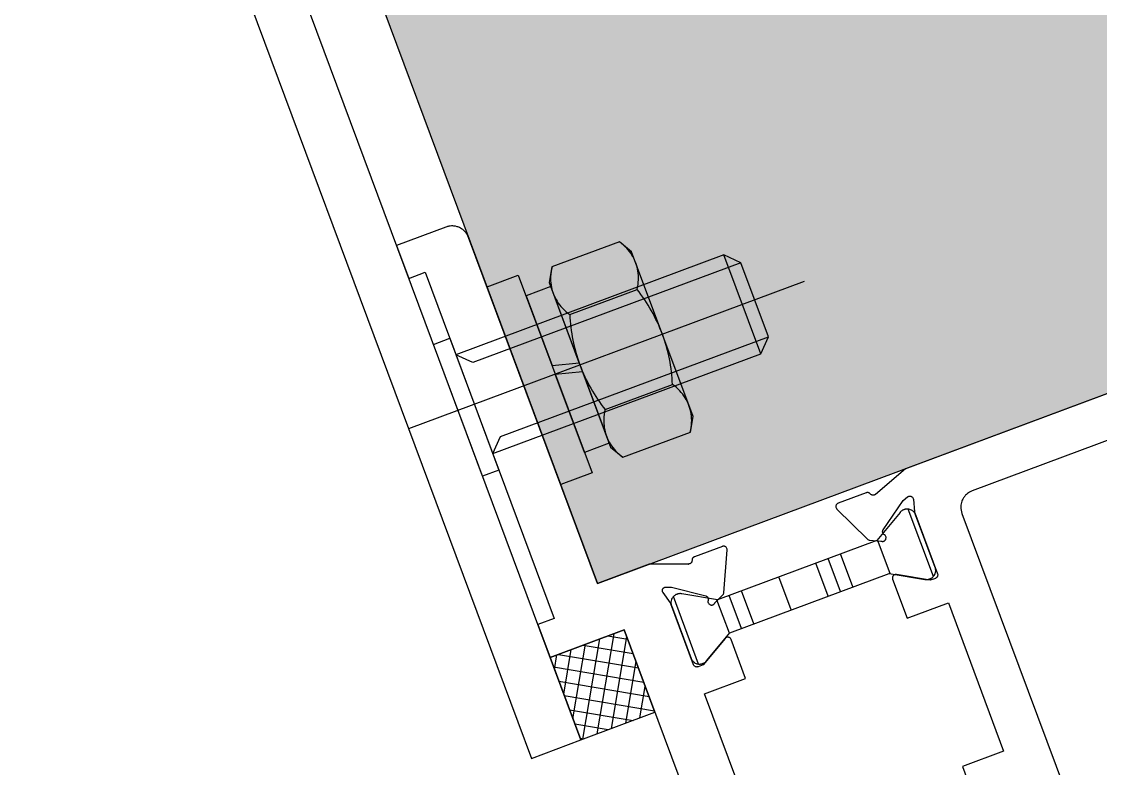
# Model space of a CAD drawing. Extents: x 12199666 to 24617114, y 1197707 to 2548648.
# Drawn here: x 12318252.6 to 12318313.9, y 1246140 to 1246182.5 of the extents above; entities that cross this region are included whole.
import ezdxf

# ---------------------------------------------------------------- set-up
doc = ezdxf.new("R2010")
doc.units = 0
doc.header["$LTSCALE"] = 10
doc.header["$MEASUREMENT"] = 0
doc.linetypes.add('TX-PLAN-T1-F11$0$CENTER-PISA', pattern=[11, 6, -2, 1, -2])
doc.linetypes.add('TX-PLAN-T1-F11$0$HIDDEN-PISA', pattern=[4.5, 2.5, -2])
doc.layers.add('TX-PLAN-T1-F11$0$_EDO-ALUMINIUM-SECTION', color=90, linetype='Continuous', lineweight=30)
for name, color, linetype in [('TX-PLAN-T1-F11$0$AXIS', 3, 'Continuous'), ('TX-PLAN-T1-F11$0$F-Alum', 4, 'Continuous'), ('TX-PLAN-T1-F11$0$F-seslants', 8, 'Continuous'), ('TX-PLAN-T1-F11$0$F-seslants @ 1', 8, 'Continuous'), ('TX-PLAN-T1-F11$0$F_MISC', 8, 'Continuous'), ('TX-PLAN-T1-F11$0$Hatch @ 1', 8, 'Continuous'), ('TX-PLAN-T1-F11$0$INSUL', 173, 'Continuous')]:
    doc.layers.add(name, color=color, linetype=linetype)

# ---------------------------------------------------------------- blocks, each defined once
blk = doc.blocks.new('TX-PLAN-T1-F11$0$A$C455C3A01-flat-1')
at = {"layer": 'TX-PLAN-T1-F11$0$Hatch @ 1'}
h = blk.add_hatch(dxfattribs=at)
h.set_pattern_fill('ACET-2D-M_SYNTHETIC-PISA', color=256, pattern_type=2)
h.set_pattern_definition([(90, (-9.900000006500932, 423.8302261678061), (-6, 3.673940397442059e-16), []), (90, (-9.150000006500932, 423.8302261678061), (-6, 3.673940397442059e-16), []), (90, (-8.400000006500932, 423.8302261678061), (-6, 3.673940397442059e-16), []), (90, (-6.150000006500932, 423.8302261678061), (-6, 3.673940397442059e-16), [])])
edge = h.paths.add_edge_path()
edge.add_arc((6.873205075544267, -1.600000007111325), 0.4999999867733237, 239.9999999959824, 243.410936126322)
edge.add_arc((6.873205081363951, -1.59999999665558), 0.4999999987280878, 243.4109360662391, 251.7887249678073)
edge.add_arc((6.873205081500097, -1.599999996789389), 0.49999999864353, 251.7887249481955, 259.749973532947)
edge.add_arc((6.873205081535966, -1.599999997829961), 0.4999999976259475, 259.7499735076841, 264.7501762100637)
edge.add_arc((6.873205081668896, -1.599999997720486), 0.4999999977471269, 264.7501761960427, 269.9755513111627)
edge.add_arc((6.873205133319711, -1.599815997228414), 0.5001839982444877, 269.9755543884247, 269.9999941401004)
edge.add_line((6.873205082163622, -2.099999995472899), (6.900000001412991, -2.099999995458347))
edge.add_arc((6.900000000833436, -1.599999991987731), 0.5000000034706158, 270.0000000664122, 275.2014993333181)
edge.add_arc((6.900000001172295, -1.599999995924729), 0.4999999995191099, 275.201499335548, 280.2011290600714)
edge.add_arc((6.900000001107445, -1.599999995459657), 0.4999999999883153, 280.2011290579466, 288.1629505789912)
edge.add_arc((6.900000000433002, -1.599999993968422), 0.500000001615486, 288.1629505991581, 296.5407394524858)
edge.add_arc((6.900000001840775, -1.599999996761504), 0.499999998487707, 296.5407394511826, 306.6156293510928)
edge.add_arc((6.900000001304661, -1.59999999569431), 0.4999999996640573, 306.6156293274633, 318.564664152975)
edge.add_arc((6.900000001315278, -1.599999995617769), 0.4999999997067505, 318.5646641455942, 337.4287266026569)
edge.add_arc((6.900000001096261, -1.599999995464692), 0.4999999999677471, 337.4287265960924, 359.9757617513841)
edge.add_arc((6.900076700785645, -1.600000012310284), 0.4999233002781003, 359.9757599633402, 360.0000019705789)
edge.add_line((7.400000001063745, -1.599999995116377), (7.399999998910062, 1.600000004880712))
edge.add_arc((6.899999998888235, 1.600000004537929), 0.500000000021827, 3.928005386985931e-08, 22.52279690611954)
edge.add_arc((6.899999998842492, 1.600000004497126), 0.5000000000797106, 22.52279690843072, 41.38685935165733)
edge.add_arc((6.899999999513354, 1.600000005194283), 0.4999999991154693, 41.38685934254535, 53.33589418143937)
edge.add_arc((6.899999999697048, 1.600000005818422), 0.4999999985051288, 53.33589415561763, 63.41078405563908)
edge.add_arc((6.899999998067525, 1.600000002638993), 0.5000000020776564, 63.4107840517316, 71.78857289620757)
edge.add_arc((6.899999999229847, 1.600000005632655), 0.4999999988706935, 71.7885729155172, 79.74982149711533)
edge.add_arc((6.899999998415759, 1.60000000139676), 0.5000000031838483, 79.74982149169153, 84.75002413794726)
edge.add_arc((6.89999999869691, 1.599999998812733), 0.5000000057313092, 84.75002419712385, 89.97597218673376)
edge.add_arc((6.899999981230624, 1.59993917171555), 0.5000608328304684, 89.97597310821703, 89.9999980126806)
edge.add_line((6.899999998575367, 2.100000004546018), (6.873205079333275, 2.10000000452419))
edge.add_arc((6.873205079525455, 1.600000008031224), 0.499999996492966, 90.00000002202226, 95.2014451362199)
edge.add_arc((6.873205079941578, 1.600000002389469), 0.5000000021492141, 95.20144512509776, 100.2013383849557)
edge.add_arc((6.873205079758607, 1.6000000042384), 0.5000000002971063, 100.2013384018444, 108.1627588488173)
edge.add_arc((6.873205078760688, 1.600000006820069), 0.4999999975330008, 108.1627588323796, 116.5407769360275)
edge.add_arc((6.873205077223667, 1.600000008813606), 0.4999999950627552, 116.540776880535, 120.000000041728)
edge.add_line((6.62320507937693, 2.033012706247973), (4.833974595538166, 1.000000003165042))
edge.add_line((4.833974595538166, 1.000000003165042), (-4.833974596891494, 0.9999999966312316))
edge.add_line((-4.833974596891494, 0.9999999966312316), (-6.623205082134518, 2.033012697298545))
edge.add_arc((-6.873205075411507, 1.600000007188286), 0.499999986435018, 59.99999999212974, 63.4107840857838)
edge.add_arc((-6.873205082506888, 1.599999993709136), 0.50000000166442, 63.41078405005189, 71.78857290223714)
edge.add_arc((-6.873205081340492, 1.59999999704908), 0.4999999981272469, 71.78857290958895, 79.7498215030437)
edge.add_arc((-6.873205082353944, 1.59999999197206), 0.5000000033035795, 79.74982149229062, 84.75002413734822)
edge.add_arc((-6.873205082065337, 1.599999989317769), 0.500000005920327, 84.75002419811229, 89.97597218574522)
edge.add_arc((-6.873205099541845, 1.599939072138737), 0.5000609231013323, 89.97597311038565, 89.9999980113459)
edge.add_line((-6.87320508218545, 2.099999995240069), (-6.900000001427543, 2.099999995225517))
edge.add_arc((-6.900000001250557, 1.59999999922726), 0.4999999959982566, 90.00000002028106, 95.20144513879485)
edge.add_arc((-6.900000000806304, 1.599999993048948), 0.5000000021914021, 95.2014451253089, 100.2013383847447)
edge.add_arc((-6.900000001013154, 1.599999995011827), 0.5000000002229187, 100.2013384012528, 108.1627588494089)
edge.add_arc((-6.900000002003138, 1.599999997546407), 0.4999999975060295, 108.1627588321532, 116.5407769362539)
edge.add_arc((-6.900000002130388, 1.599999996844686), 0.4999999980769409, 116.5407768872783, 126.6154949089045)
edge.add_arc((-6.900000000639162, 1.599999994757458), 0.5000000006416971, 126.6154949034077, 138.5647015928206)
edge.add_arc((-6.900000001031628, 1.59999999519208), 0.5000000000598428, 138.5647016003968, 157.4288786362676)
edge.add_arc((-6.90000000120746, 1.599999995258957), 0.4999999998718088, 157.4288786356104, 179.9759137954093)
edge.add_arc((-6.900151880774541, 1.600000012191863), 0.4998481203110326, 179.9759084177394, 180.0000019839897)
edge.add_line((-7.400000001085573, 1.599999994883547), (-7.399999998924613, -1.600000005113543))
edge.add_arc((-6.899999999150167, -1.600000004810896), 0.4999999997744462, 180.0000000346808, 202.5223759941465)
edge.add_arc((-6.899999998820445, -1.600000004748023), 0.5000000001031034, 202.522375986329, 221.3864384293)
edge.add_arc((-6.899999998412077, -1.600000004149492), 0.500000000805199, 221.3864384498202, 233.336046205853)
edge.add_arc((-6.900000000143774, -1.600000006753021), 0.4999999976827416, 233.3360461868838, 243.4109361029266)
edge.add_arc((-6.899999999380888, -1.600000005940416), 0.4999999987508645, 243.4109360664303, 251.7887249676161)
edge.add_arc((-6.899999999247188, -1.60000000607067), 0.4999999986689183, 251.788724948398, 259.7499735327445)
edge.add_arc((-6.899999999199653, -1.600000007004217), 0.4999999977587296, 259.7499735083484, 264.7501762093993)
edge.add_arc((-6.899999999082643, -1.600000006982959), 0.4999999977906042, 264.75017619627, 269.9755513109353)
edge.add_arc((-6.899999947416123, -1.599815923549117), 0.5001840812297345, 269.975554390452, 269.999994138073)
edge.add_line((-6.899999998589919, -2.100000004778849), (-6.873205079340551, -2.100000004757021))
edge.add_arc((-6.873205079929355, -1.600000000922584), 0.5000000038344374, 270.0000000674721, 275.2014993314243)
edge.add_arc((-6.873205079590847, -1.6000000050986), 0.4999999996449295, 275.2014993361773, 280.2011290594418)
edge.add_arc((-6.87320507965975, -1.600000004675509), 0.500000000073535, 280.2011290586263, 288.1629505783117)
edge.add_arc((-6.873205080370529, -1.600000003127825), 0.5000000017656683, 288.1629506004185, 296.5407394512254)
edge.add_arc((-6.8732050865799, -1.599999991969344), 0.500000014522792, 296.5407395164302, 299.9999999903436)
edge.add_line((-6.623205079391482, -2.033012706480804), (-4.833974595538166, -1.000000003368768))
edge.add_line((-4.833974595538166, -1.000000003368768), (4.833974596891494, -0.9999999968349584))
edge.add_line((4.833974596891494, -0.9999999968349584), (6.623205082127242, -2.033012697531376))
at = {"color": 8, "flags": 128}
blk.add_lwpolyline([(6.623205082127242, -2.033012697531376, 0.01488411549324549), (6.649410875863396, -2.047119837763603, 0.03657129122614296), (6.716944154723024, -2.074955280375434, 0.03475147935089449), (6.78423308172205, -2.092020303178288, 0.02182096249925127), (6.827455803693738, -2.097902599954978, 0.02280395170839165), (6.872991726617329, -2.099999949947232, 0.0001066385341821639), (6.873205082163622, -2.099999995472899), (6.900000001412991, -2.099999995458347, 0.02269971974018845), (6.945329321533791, -2.097941008731141, 0.02181846122142713), (6.988552068418358, -2.092096054540889, 0.03475398227634181), (7.055860285436211, -2.075086905148055, 0.03657129101537293), (7.123417017268366, -2.047308431407146, 0.0439883393358373), (7.19822192506399, -2.001327398014837, 0.05218479357681893), (7.274851540154486, -1.930887172064104, 0.08249638682788352), (7.361701389381778, -1.791916195987142, 0.09869862797093701), (7.399999956323882, -1.600211514080002, 0.0001057757112965101), (7.400000001063745, -1.599999995116377), (7.399999998910062, 1.600000004880712, 0.09859183935312717), (7.361863597354386, 1.791525502667355, 0.08249638676710125), (7.27513135899062, 1.930569910437043, 0.0521847936353694), (7.198561368997616, 2.001074945532309, 0.04398833933632362), (7.123795391344174, 2.047119252980337, 0.03657129097669794), (7.056262186357344, 2.074954874799005, 0.03475147933711896), (6.988973304636602, 2.092020076153858, 0.02182096225424825), (6.945750598279119, 2.097902487628744, 0.02280645264490835), (6.900209680919943, 2.099999960577406, 0.0001048284217255529), (6.899999998575367, 2.100000004546018), (6.873205079333275, 2.10000000452419, 0.02269948333267218), (6.827876230468974, 2.097941060703306, 0.02181961165867643), (6.784651214402402, 2.092095740074001, 0.03475223014693695), (6.717346385128621, 2.075087435776368, 0.03657229264648571), (6.649787771115371, 2.04730829444452, 0.01509485475186817), (6.62320507937693, 2.033012706247973), (4.833974595538166, 1.000000003165042), (-4.833974596891494, 0.9999999966312316), (-6.623205082134518, 2.033012697298545, 0.01488345196110107), (-6.649409689402091, 2.047119243674388, 0.03657129101038104), (-6.716942894396198, 2.074954865493055, 0.03475147938891563), (-6.78423177611694, 2.092020066847908, 0.02182096224901797), (-6.827454482474423, 2.097902478322794, 0.02280645263627773), (-6.872995399833599, 2.099999951271457, 0.0001048284064394895), (-6.87320508218545, 2.099999995240069), (-6.900000001427543, 2.099999995225517, 0.02269948335151478), (-6.945328850284568, 2.097941051404632, 0.02181961165683363), (-6.98855386635114, 2.092095730775327, 0.03475223015210579), (-7.05585869562492, 2.075087426477694, 0.03657229264846381), (-7.123417309638171, 2.047308285145846, 0.04398758792421623), (-7.198220983409556, 2.001328097532678, 0.05218554551674474), (-7.274851756439602, 1.930886926827952, 0.08249689017471641), (-7.361701898669708, 1.791914970577636, 0.0986986279907952), (-7.399999956898682, 1.60021018703992, 0.0001051280152910587), (-7.400000001085573, 1.599999994883547), (-7.399999998924613, -1.600000005113543, 0.09858998494662607), (-7.361865004379069, -1.79152210985194, 0.08249638676597817), (-7.275133787501545, -1.930567154799064, 0.05218730026594825), (-7.198560304721468, -2.001075738022337, 0.0439883394063652), (-7.123794204890146, -2.047119847069553, 0.03657129122447258), (-7.056260926030518, -2.074955289681384, 0.03475147934912566), (-6.988971999031492, -2.092020312484237, 0.02182096249345088), (-6.945749277059804, -2.097902609260927, 0.02280395170640668), (-6.900213354136213, -2.099999959253182, 0.000106638516489827), (-6.899999998589919, -2.100000004778849), (-6.873205079340551, -2.100000004757021, 0.02269971972729398), (-6.827875759212475, -2.097941018029815, 0.02181846121593153), (-6.784653012327908, -2.092096063839563, 0.03475398227040402), (-6.717344795310055, -2.075086914446729, 0.03657129100435878), (-6.649788063477899, -2.04730844070582, 0.01509501759642156), (-6.623205079391482, -2.033012706480804), (-4.833974595538166, -1.000000003368768), (4.833974596891494, -0.9999999968349584)], format="xyb", close=True, dxfattribs=at)
blk = doc.blocks.new('TX-PLAN-T1-F11$0$M6_Nut-3-flat-2')
at = {"color": 32}
for p, q in [((0.4587585457338719, 2.886751346217352), (4.541241450373491, 2.886751348967664)), ((0.4587585496265092, -2.886751345678931), (4.541241454266128, -2.886751342928619))]:
    blk.add_line(p, q, dxfattribs=at)
blk.add_lwpolyline([(3.368768375366926e-09, -5.000000000101863), (0.4465819912802544, -5.773502691699832), (4.55341801650502, -5.773502688927692), (5.000000003368768, -4.999999996733095), (4.999999996631232, 5.000000003266905), (4.553418008719746, 5.773502694864874), (0.4465819834949798, 5.773502692092734), (-3.368768375366926e-09, 4.999999999898137)], close=True, dxfattribs=at)
at = {"color": 32, "flags": 128}
for points in [[(0.4587585437839152, 5.77350269210001, 0.05544153127983753), (0.1914905091252876, 5.289701897236228, 0.09869862796531137), (2.179731382057071e-07, 4.331177979540371, 0.09869610361224045), (0.1906749697882333, 3.372516495095624, 0.0556548797355143), (0.4587585457338719, 2.886751346137316, 0.07885810885708416), (8.228016667999327e-07, 0.003914560504199471, 0.07906961162569194), (0.4587585496119573, -2.886751345737139, 0.05544153127358843), (0.1914905149606057, -3.370552140593645, 0.09869862796797009), (2.238084562122822e-07, -4.329076058289502, 0.09869610361472997), (0.1906749756235513, -5.287737542734249, 0.05565487971234068), (0.4587585515691899, -5.773502691699832)], [(4.541241456201533, -5.773502688956796, 0.05544086582962267), (4.808506944529654, -5.289708019925456, 0.09869862796320988), (4.999999779211066, -4.331184610375203, 0.09869862796168795), (4.809317995139281, -3.372499526725733, 0.05565303741726813), (4.541241454251576, -2.886751343001379, 0.07885744133804315), (4.99999916676461, -0.003939267226087395, 0.0790702791706459), (4.541241450373491, 2.886751348880352, 0.05544086581344029), (4.808506938694336, 3.370546017904417, 0.09869862796136168), (4.999999773375748, 4.329069427454669, 0.09869862796212955), (4.809317989303963, 5.287754511111416, 0.05565303742162497), (4.541241448416258, 5.773502694843046)]]:
    blk.add_lwpolyline(points, format="xyb", dxfattribs=at)
blk = doc.blocks.new('TX-PLAN-T1-F11$0$M6_Spring_Washer-flat-2')
at = {"color": 32}
for points in [[(-3.492459654808044e-10, 0.5176380901029916), (1.499999999919964, 0.1157143024684046), (1.499999996798579, 4.750000000909495), (-3.201421350240707e-09, 4.749999999898137)], [(1.50000000026921, -0.4019237877364503), (1.500000003201421, -4.749999999090505), (3.201421350240707e-09, -4.750000000101863), (0, -1.01863406598568e-10)]]:
    blk.add_lwpolyline(points, close=True, dxfattribs=at)
blk = doc.blocks.new('TX-PLAN-T1-F11$0$M6_Flat_Washer-flat-2')
at = {"color": 32}
blk.add_lwpolyline([(-4.045432433485985e-09, 5.999999999898137), (1.899999995956023, 6.000000001178705), (1.900000004046888, -5.999999998821295), (4.045432433485985e-09, -6.000000000101863)], close=True, dxfattribs=at)
blk = doc.blocks.new('TX-PLAN-T1-F11$0$M6x18_Stud_Bolt-flat-2')
at = {"color": 8, "linetype": 'TX-PLAN-T1-F11$0$HIDDEN-PISA'}
for p, q in [((1.749999998486601, 2.250000001135049), (0.9999999979772838, 3.000000000633008)), ((17.25000000202272, -2.999999988416675), (17.24999999797728, 3.000000011583325)), ((17.99999999847932, 2.250000012092642), (1.749999998486601, 2.250000001135049)), ((1.000000002022716, -2.999999999366992), (1.750000001513399, -2.249999998864951)), ((1.750000001513399, -2.249999998864951), (18.0000000015134, -2.249999987907358))]:
    blk.add_line(p, q, dxfattribs=at)
at = {"color": 54}
blk.add_line((18.0000000015134, -2.249999987907358), (17.99999999847932, 2.250000012092642), dxfattribs=at)
blk.add_lwpolyline([(-2.699380274862051e-09, 3.999999999898137), (0.9999999973006197, 4.000000000574801), (1.00000000269938, -3.999999999425199), (2.699380274862051e-09, -4.000000000101863)], close=True, dxfattribs=at)
blk.add_lwpolyline([(1.000000002022716, -2.999999999425199), (17.25000000202272, -2.999999988474883), (18.0000000015134, -2.249999987965566), (17.99999999847932, 2.250000012034434), (17.24999999797728, 3.000000011525117), (0.9999999979772838, 3.000000000574801)], dxfattribs=at)
at = {"layer": 'TX-PLAN-T1-F11$0$AXIS', "color": 8, "linetype": 'TX-PLAN-T1-F11$0$CENTER-PISA'}
blk.add_line((21, 1.411535777151585e-08), (-3, -2.066371962428093e-09), dxfattribs=at)
blk = doc.blocks.new('*U195')
at = {"layer": 'TX-PLAN-T1-F11$0$INSUL', "lineweight": 0}
h = blk.add_hatch(dxfattribs=at)
h.set_pattern_fill('岩棉', color=256, scale=60.00000000000002, style=0, pattern_type=2)
h.set_pattern_definition([(171.78891, (31.98000479999999, 119.4285713999999), (-403.9210344936758, 60.00000149168051), [2.0005134, -418.1072400000002]), (146.908661, (33.73372379999999, 118.2857141999999), (-95.04024262992478, 60.00000083033304), [2.093239800000001, -437.4870720000002]), (132.32733, (35.03487, 116.8571429999999), (-106.9202743718115, 119.9999994801657), [1.932303599999998, -403.8514799999996]), (114.796992, (35.8268718, 115.1428571999999), (-23.76006081965321, 59.99999964663972), [1.8883968, -196.393272]), (91.6202240999998, (35.8834434, 113.1428574), (-11.88003000216715, 359.9999998263044), [2.000800199999999, -418.1671799999997]), (82.82482490000001, (30.05657160000001, 66.85714259999999), (83.16020966511272, 659.9999982204777), [46.65104279999994, -9750.067799999993]), (97.17517500000001, (41.823459, 66.85714259999999), (-83.16021148970225, 659.9999979909094), [46.65104280000004, -9750.06780000001]), (88.37977579999999, (35.9965866, 113.1428574), (11.88002583240484, 359.9999999412873), [2.0008002, -418.16718]), (65.203007, (36.05315819999999, 115.1428571999999), (23.76006077749137, 59.99999973523376), [1.888396799999998, -196.3932719999997]), (47.67266909999998, (36.84516060000001, 116.8571429999999), (106.9202740388371, 119.9999998207617), [1.932303599999999, -403.8514799999998]), (33.09133829999998, (38.14630680000001, 118.2857141999999), (95.0402417250371, 60.00000218260124), [2.0932398, -437.4870719999998]), (8.211089519999998, (39.90002519999999, 119.4285713999999), (403.9210347392536, 59.99999988934716), [2.0005134, -418.1072399999999]), (87.16616460000002, (30.00000000000001, 65.71428599999996), (11.88002507150802, 180.0000001810667), [1.144256399999998, -239.1495899999996]), (103.9013849999999, (30.282858, 64.57142879999994), (-47.5201215879632, 179.9999997770064), [1.177340399999998, -246.0641939999996]), (111.603615, (30.73543020000001, 63.42857159999996), (-11.88003031737481, 59.99999997976404), [1.229204999999999, -63.30404399999991]), (122.761347, (31.470861, 62.28571439999996), (-35.64009214299298, 59.99999937378065), [1.3590366, -284.0386379999999]), (138.290552, (32.43257759999999, 61.42857119999996), (-71.2801817170538, 60.00000123338383), [1.288252200000001, -269.2446480000003]), (152.003514, (33.5074374, 60.85714259999997), (-106.9202745038909, 59.99999917536116), [1.2173142, -254.4187140000001]), (166.477202, (34.6954404, 60.57142859999996), (-237.6006083015547, 60.00000192533073), [1.2218772, -255.3723300000001]), (167.070755, (35.94001500000002, 60.28571399999996), (-249.4806394894893, 59.99999988713196), [1.276948800000001, -266.8823280000002]), (12.92924439999999, (35.94001500000002, 60.28571399999996), (249.4806395808134, 59.99999961372987), [1.2769488, -266.882328]), (13.52279750000001, (37.1845896, 60.57142859999996), (237.6006088251535, 59.99999985187424), [1.221877199999999, -255.3723299999998]), (27.99648529999997, (38.3725926, 60.85714259999997), (118.8003031649702, 60.00000218637319), [1.2173142, -254.418714]), (41.70944699999995, (39.44745299999998, 61.42857119999996), (71.28018116740307, 60.00000178097831), [1.288252199999999, -269.2446479999997]), (57.2386522, (40.40916960000001, 62.28571439999996), (118.8003026691194, 180.000001000711), [1.359036599999999, -284.0386379999999]), (68.396384, (41.1445998, 63.42857159999996), (11.88003024886847, 60.00000021423826), [1.229204999999999, -63.30404399999996]), (76.098615, (41.59717259999999, 64.57142879999994), (11.88003045248315, 59.99999970942572), [1.177340399999998, -246.0641939999996]), (92.83383529999988, (41.8800306, 65.71428599999996), (-11.88003015074521, 179.9999999348276), [1.144256399999999, -239.1495899999998])])
h.paths.add_polyline_path([(0, 0), (429.9707085312324, 0), (429.9707085312324, 59.99999999999999), (0, 59.99999999999999)])
at = {"layer": 'TX-PLAN-T1-F11$0$INSUL'}
blk.add_lwpolyline([(0, 0), (429.9707085312324, 0), (429.9707085312324, 59.99999999999999), (0, 59.99999999999999)], close=True, dxfattribs=at)
blk = doc.blocks.new('TX-PLAN-T1-F11$0$A$C31F16DB5')
at = {"layer": 'TX-PLAN-T1-F11$0$F-seslants @ 1'}
h = blk.add_hatch(dxfattribs=at)
h.set_pattern_fill('ACET-2D-M_STRUC_SEALANT-PISA', color=256, scale=1.000000000000004, angle=30.01600003405886, pattern_type=2)
h.set_pattern_definition([(3.863335168819207e-08, (-606.9039878187905, 2287.092308833994), (-5.057113061646135e-10, 0.750000000000008), []), (90.00000003878277, (-606.9039878187905, 2287.092308833994), (-0.7500000000000033, -5.057132490549066e-10), [])])
h.paths.add_polyline_path([(8.078058288505417, -68.50625293816574), (4.181572462737677, -70.7573411210733), (6.682781567404163, -75.08676983802889), (10.5792673931719, -72.83568165507768)])
at = {"layer": 'TX-PLAN-T1-F11$0$F-Alum'}
blk.add_lwpolyline([(4.08566569055256, -76.58843204671302), (6.682793777741608, -75.08679104482599), (-223.1636822923756, 322.7623665966557), (-225.7608103795646, 321.2607255946959)], close=True, dxfattribs=at)
at = {"layer": 'TX-PLAN-T1-F11$0$F-Alum', "flags": 128}
for points in [[(60.69519179484632, -34.6434819026008), (22.314499459535, -56.81687782806421), (20.87214968640183, -58.53677851793782, -0.007907839879882948), (20.86800869864237, -58.54156066561427, -0.0347539822971275), (20.84810804582958, -58.56092860770605, -0.02181846123549496), (20.83431182855566, -58.57160772190855, -0.02280645294326351), (20.81895415934559, -58.58144041873766, -0.02280395164776859), (20.80276654667978, -58.58983257328237, -0.02182096277384904), (20.78662199953396, -58.59645091258881, -0.03475147869379914), (20.75990479982283, -58.60401620148059, -0.0365712908555599), (20.73094625242811, -58.60790097078734, -0.04398833962149696), (20.69583699393843, -58.60692900986487, -0.05218730063586384), (20.65520297673356, -58.597847709706, -0.082496386870249), (20.59732749064278, -58.56706848474005, -0.01111436406957227), (20.59039017076429, -58.56150856785553), (20.5768681383488, -58.55016866863025, 0.0111161993674186), (20.56992965198879, -58.54460785863648, 0.08249638687054897), (20.51205394005228, -58.51382905877563, 0.05218479354986068), (20.47142184253607, -58.50474828786992, 0.04398833903537235), (20.43631258660753, -58.50377623378608, 0.03657129103492509), (20.40735402896826, -58.50766092625872, 0.03475147941895741), (20.38063680923369, -58.51522614428268, 0.0218209630362183), (20.36449224462558, -58.52184444067552, 0.02280332774785303), (20.34830504150887, -58.53023630278494), (18.87397486281407, -59.38199026560778), (18.87397269911889, -59.3819915156464, 0.02280395161865825), (18.85861673562613, -59.39182317114046, 0.02182096225948582), (18.84481896350917, -59.40250354080945, 0.03475147934971177), (18.82491978591133, -59.42187013805687, 0.03657129154203884), (18.80708953629073, -59.44501686779859, 0.04398833905245552), (18.79039445084345, -59.47591798209487, 0.05218479366893007), (18.77796536668029, -59.51565393058718, 0.08249890374110748), (18.77572056402278, -59.58116844870983, 0.09869862800662775), (18.80084769598034, -59.65521857829026, 0.09869610376326364), (18.85244655919087, -59.71397268442979, 0.01070194423501324), (18.85935369443905, -59.71902985135694), (20.8576662773994, -61.11743191313599, 0.07172993320174638), (20.90863388295111, -61.14315340072517, 0.05218730052255791), (20.94926790015597, -61.15223470084038, 0.04398833963262095), (20.98437715864566, -61.1532066617774, 0.006825742352832968), (20.98982259591867, -61.15280354019797), (21.61983371789393, -61.0975074254502, 0.04447403674415516), (21.65584237973962, -61.10497508138087, 0.04398833926831087), (21.69220324356866, -61.10598169169407, 0.03657129145418602), (21.72219413037237, -61.10195843469137, 0.03475147897227156), (21.74986376783636, -61.09412345180772, 0.02182096252528398), (21.76658384974871, -61.08726917627519, 0.02280395111968064), (21.78334853246633, -61.07857785094257, 0.02280645287206526), (21.79925368500699, -61.06839462970402, 0.02181846094980334), (21.8135417218582, -61.05733481708467, 0.03475398194175113), (21.8341518103407, -61.0372764299218, 0.03657129164971903), (21.85261762452137, -61.01330449651596, 0.04398833957847295), (21.86990778597828, -60.98130174672133, 0.05218479340315767), (21.88277984347951, -60.94014922259976, 0.08249638672088096), (21.88510476013471, -60.87230123381323, 0.09869862791433447), (21.85908243789163, -60.7956111100184, 0.09869862801968364), (21.80564293598582, -60.73476083492005, 0.02704271363090437), (21.78715584364545, -60.72213165633457, -0.02635788756458192), (21.76685577056196, -60.71648167236435, -0.08249638690698911), (21.70898028470401, -60.68570244736929, -0.09869610387262558), (21.65738169693213, -60.62694809905679, -0.09869862797331354), (21.63225491235789, -60.55289785153309, -0.08249689003921648), (21.63449970663351, -60.48738491245331, -0.05218554543509751), (21.64692889696744, -60.44764837198909, -0.007157013596049954), (21.64927254368376, -60.44242471655616), (22.49780531025317, -58.62141283820984), (22.70358653792937, -58.37603319338541, -0.00790850472422727), (22.7077278795914, -58.37125065001328, -0.03475147936797961), (22.72762705695641, -58.35188405276585, -0.02182096222384151), (22.7414248293062, -58.34120368306776, -0.02280395157547301), (22.75678079279896, -58.33137202753005, -0.0228064521721834), (22.77297015937802, -58.32297891539656, -0.02182096257548485), (22.78911472421896, -58.31636061901827, -0.0347514797282925), (22.81583194395353, -58.30879540099431, -0.03657129086071959), (22.8447905015928, -58.30491070850712, -0.04398833901949248), (22.87989975752134, -58.30588276263461, -0.05218479382594116), (22.92053185480472, -58.31496353356943, -0.08249638697670252), (22.97840756697406, -58.34574233334297, -0.09869862792413127), (23.03000758665439, -58.40449803443062, -0.06554567782987339), (23.05000202295196, -58.45273017152522), (23.23656657927495, -59.1482216423874), (23.23656657927495, -59.1482216423874, 0.065543462790042), (23.25656013291155, -59.19645225199656), (25.10791951518331, -62.40103377122159, -0.09869640111042477), (25.13304522058752, -62.4750825577039, -0.08249638688084088), (25.13080033154984, -62.54059509874514, -0.05218479355121815), (25.11837135309179, -62.5803310802994, -0.04398833970368515), (25.10167634936806, -62.61123223887716, -0.03657129143143605), (25.08384616121475, -62.6343790159417, -0.0347539817168877), (25.06394550863479, -62.65374695798982, -0.02181846112083245), (25.05014929112804, -62.66442607225054, -0.02280645290585103), (25.03479162215081, -62.67425876903599, -70753.28876105958), (25.03479073064227, -62.67425928413013), (24.76259144775395, -62.83151497972449), (22.81618136221368, -62.83205852123228, 0.01499144116737258), (22.80419639388856, -62.83242129580776, 0.03657129084938479), (22.77523783624929, -62.83630598829495, 0.03475147922879378), (22.74852061651472, -62.84387120633346, 0.02182096261194041), (22.73237605167378, -62.85048950279906, 0.02280645216714846), (22.7161866848619, -62.8588826148889, 0.02280395159955749), (22.70083072160196, -62.8687142703684, 0.02182096227372911), (22.68703294925217, -62.87939464005194, 0.03475147938665769), (22.66713377165433, -62.89876123722661, 0.03657129158240667), (22.64930352203373, -62.92190796699742, 0.04398833927924919), (22.63260843658645, -62.95280908133736, 0.0521847937555245), (22.62017935242329, -62.99254502981512, 0.08249890366720512), (22.61793454976578, -63.05805954795233, 0.09869454667870457), (22.64306006424886, -63.1321068776424), (23.82732525265601, -65.18199215344521), (25.99203961117018, -63.93138760125748), (30.49420513056975, -71.72434047814477), (28.32949077205558, -72.97494503050712), (29.51375486569304, -75.02482841112669, 3.170428144845453e-06)], [(63.23145093031053, -43.03164630966512), (60.71426667955529, -38.67456564766781), (60.71426226694894, -38.6745580097604, 0.09869862794139404), (60.45626216808159, -38.38077950448223, 0.0824963867776853), (60.16688360793341, -38.22688550552721, 0.05218479357962498), (59.96372312128369, -38.18148165085313, 0.04398833928138695), (59.7881768411753, -38.17662138031756, 0.03657129107859223), (59.64338405297894, -38.19604484275351, 0.03475147931138323), (59.50979795430612, -38.23387093291694, 0.02182096243580748), (59.4290751307999, -38.26696241499758, 0.02280332778095902), (59.34813911521633, -38.3089217252973), (26.27130371199746, -57.41815927851439, 2.3293869635511e-06), (26.2712928935216, -57.41816552873661, 0.02280395151594857), (26.1945130762906, -57.46732380639605, 0.02182096236812685), (26.12552421454166, -57.5207256547701, 0.03475147922230862), (26.02602832725097, -57.61755864090537, 0.03657129114846382), (25.93687707914796, -57.73329228955572, 0.0439883392534849), (25.85340165121306, -57.88779786097894, 0.05218479353768585), (25.79125623109576, -58.08647760354233, 0.08249890378400249), (25.78003221734252, -58.41405019417016, 0.09869454672513617), (25.90565978952509, -58.7842868427515), (37.45409955603827, -78.77387777375134)], [(17.67909612816584, -79.12791942839704), (13.17693060876627, -71.33496655148065), (15.34164496704761, -70.08436199922016), (14.15738576425065, -68.03448708432279, 0.09860694184859978), (14.10584744678636, -67.97577201312833, 0.08249638678085083), (14.04798503227357, -67.9449682220702, 0.05218479352009626), (14.00735686028202, -67.93586990465428, 0.04398833920791841), (13.97224802740675, -67.93488268842066, 0.03657129128003028), (13.94328779478383, -67.93875487454079, 0.0347514795068935), (13.91656731029798, -67.94630855378364, 0.02182096285062152), (13.9004198890907, -67.95291987737892, 0.02280645351350237), (13.88422689920117, -67.96130599720072, 0.02280395200305785), (13.86886669120577, -67.97113102022286, 0.02182096214962623), (13.85506430764508, -67.98180543021317, 0.03475147909394277), (13.83515676840034, -68.00116343200807, 0.03657129116696119), (13.81731652429153, -68.02430245942105, 0.01509568144637636), (13.81096963079472, -68.03457345939842), (12.83823530848895, -69.72048581037689), (12.56603602560062, -69.87774150605856, -0.0001067408401084013), (12.56596211979922, -69.87778418198013, -0.02280395128737368), (12.54977088452142, -69.88616934498441, -0.02182096251572173), (12.53362348054361, -69.89278071147874, -0.03475147959749984), (12.50690301631403, -69.90033446167672, -0.03657129109613924), (12.47794279393565, -69.90420672458731, -0.04398833905369009), (12.44283395849925, -69.9032196015296, -0.05218730024030641), (12.40220386681904, -69.89412075407472, -0.08249638674627738), (12.34434167838481, -69.86331653791149, -0.0985899848911684), (12.2928105127794, -69.80461272150296), (10.44145113120612, -66.600031202016), (10.44145113120612, -66.600031202016, 0.06554346281444032), (10.40965584067453, -66.55861872312107), (9.9003404603136, -66.04958771921247, -0.06564783278589638), (9.86850359577511, -66.00810324340728, -0.09869862798596135), (9.843408445434761, -65.93404226940493, -0.08249890393059452), (9.845681540973601, -65.86852872681357, -0.05218479358050333), (9.858127784056705, -65.82879814959324, -0.04398833904737316), (9.874836213028175, -65.79790424811381, -0.03657129094034302), (9.892676457136986, -65.77476522072993, -0.03475147921826868), (9.912583996381727, -65.75540721893503, -0.02182096213207425), (9.926386379942414, -65.74473280891561, -0.02280395204295483), (9.941746587704984, -65.73490778590804, -0.02280645352417839), (9.957939577594516, -65.72652166611533, -0.02182096277229461), (9.974086999034625, -65.71991034244729, -0.03475147959907374), (10.00080748352048, -65.7123566632772, -0.007804279901545355), (10.00693768246856, -65.71117503156438), (10.32230224374507, -65.6554769415061), (12.32370896644716, -65.83001417740616, -0.007261159049432192), (12.32948768704955, -65.83060279422807, -0.05218479349905676), (12.37011585880828, -65.83970111162944, -0.08249638672346993), (12.42797827355389, -65.87050490270212, -0.09869862800603159), (12.47955291422841, -65.92928288223357, -0.09869862814431818), (12.50464752044354, -66.00334404060868, -0.02549584264817363), (12.50625520905305, -66.0236639644254, 0.0248093963084012), (12.50119457354594, -66.04357327746129, 0.08249689024187741), (12.4988404543401, -66.11142066817865, 0.09869862820120008), (12.52482985828829, -66.18812195383089, 0.09869610357782757), (12.57824159397569, -66.24899390000519, 0.08249638673624617), (12.63816650358785, -66.28089625148004, 0.05218730059568224), (12.68024501188484, -66.2903194625369, 0.04398833943478898), (12.7166054375266, -66.29134177547257, 0.03657129110214547), (12.74659805891861, -66.28733147067851, 0.03475147903572123), (12.7742710775492, -66.27950843791496, 0.02182096259350222), (12.79099411804054, -66.27266138371215, 0.02280395204745798), (12.80776255259116, -66.26397729913606, 0.02280645285631267), (12.82367210144002, -66.25380094762386, 0.02181846138798603), (12.83796491318208, -66.24274730652996, 0.03475398259815867), (12.8585836620332, -66.22269782185049, 0.03657129103059101), (12.87705982693296, -66.19873386529525, 0.04398833943280844), (12.89436380758707, -66.16673858540616, 0.04457713179823701), (12.90591525130731, -66.13173564184126), (13.26851931291458, -65.61357546540694, 0.006722842810723306), (13.27154327400785, -65.60912811790786, 0.04398833869474802), (13.28825162102294, -65.57823417208874, 0.05218479353450885), (13.30069775886659, -65.53850356185012, 0.07183586718585867), (13.30389094010752, -65.48141914682947), (13.09063850047824, -63.05174737835205, 0.01059771489674028), (13.08971850022499, -63.04332022797917, 0.09869862813712729), (13.06462389377702, -62.96925906964771, 0.09869862806094774), (13.01304925310251, -62.91048109008716, 0.08249638672081283), (12.95518683858973, -62.87967729901447, 0.052184793515391), (12.91455866659817, -62.87057898159856, 0.04398833898454119), (12.87944983349007, -62.86959176535038, 0.03657129127466306), (12.85048960086715, -62.87346395148506, 0.03475147963235327), (12.82376911661413, -62.88101763069881, 0.02182096271067337), (12.80762169540685, -62.88762895433774, 0.02280645349101868), (12.79142870528449, -62.896015074145, 0.0001048804566592935), (12.79135607213539, -62.89605701561686), (11.31702589344059, -63.74781097833784, 0.02269948355530908), (11.30173803989601, -63.75759425668821, 0.02181961197434431), (11.28793649941508, -63.76826799289574, 0.03475223026393302), (11.26802848845546, -63.78762636834017, 0.03657229270921458), (11.25018778753292, -63.81076605095313, 0.0439875881333834), (11.23347969872702, -63.84165945685254, 0.05218554563755605), (11.22103334900748, -63.88139062603022, 0.08249689025494301), (11.21876026278187, -63.94690258959326, 0.0112191056136554), (11.22012241308403, -63.95577276329004), (11.22319174425502, -63.97315142495518, -0.01121976659570412), (11.22455396347505, -63.98202212487831, -0.0824963868563015), (11.22228078272019, -64.04753369034461, -0.05218479354236961), (11.20983464487654, -64.08726430056868, -0.04398833866049915), (11.19312629786145, -64.11815824640234, -0.03657129127896142), (11.17528611521993, -64.14129732118181, -0.03475398223261929), (11.15537710006174, -64.16065666718077, -0.02181846149319212), (11.14157627227542, -64.17132982241765, -0.022806452886132), (11.12621435832989, -64.18115588593082, -0.02280395127910196), (11.11002312258643, -64.18954104894965, -0.02182096250697915), (11.09387571884145, -64.19615241541487, -0.03475147952933184), (11.06715525461186, -64.2037061655692, -0.007804942528116439), (11.06102453598578, -64.20488790581021), (8.850589654015494, -64.59528370873613), (6.144389969602344, -66.15871660959692), (-4.360688277913141, -47.97511600311282, 0.09859183934541459), (-4.618349938114989, -47.68159245280276, 0.0824963867742319), (-4.907662010911736, -47.52757349751209, 0.05218479348113344), (-5.110802870403859, -47.48208191040339, 0.04398833912013662), (-5.286347035245853, -47.47714582911885, 0.03657129116158881), (-5.431148198360461, -47.49650675969042, 0.03475147922316191), (-5.564750619858387, -47.53427515593376, 0.02182096253038352), (-5.645487726826104, -47.56733177409933, 0.02280645295952606), (-5.726452676273766, -47.60926237306285, 0.0001048457593380479), (-5.726815842252108, -47.60947208066955), (-8.324473072469118, -49.11019754346944), (-7.323989430602523, -50.84196903013526), (-6.458103687196854, -50.34172720930383), (4.046974564509583, -68.525327813285), (3.181088821103913, -69.02556963420375), (4.181572462970507, -70.75734112089867), (8.078058288738248, -68.50625293799112), (8.078058288738248, -68.50625293799112), (8.078058288738248, -68.50625293799112), (14.08096014017065, -78.89688185818977, -0.0001057757131870396)]]:
    blk.add_lwpolyline(points, format="xyb", dxfattribs=at)
at = {"layer": 'TX-PLAN-T1-F11$0$F-seslants'}
blk.add_lwpolyline([(8.078058288505417, -68.50625293816574), (4.181572462737677, -70.7573411210733), (6.682781567404163, -75.08676983802889), (10.5792673931719, -72.83568165507768)], close=True, dxfattribs=at)
at = {"layer": 'TX-PLAN-T1-F11$0$F_MISC', "ltscale": 18000, "extrusion": (6.800515792032808e-07, -9.067815260528008e-07, -0.9999999999993576), "xscale": -1, "rotation": 239.9840001645362}
blk.add_blockref('*U195', (-58.09782119079166, -36.14404189173765, 6.814893870696584e-05), dxfattribs=at)
at = {"layer": 'TX-PLAN-T1-F11$0$F_MISC', "rotation": 30.01599997489868}
for name, p in [('TX-PLAN-T1-F11$0$M6x18_Stud_Bolt-flat-2', (-3.322054863136145, -57.76905497738062)), ('TX-PLAN-T1-F11$0$M6_Nut-3-flat-2', (3.085499637832982, -54.06726550246549)), ('TX-PLAN-T1-F11$0$M6_Flat_Washer-flat-2', (0.1414881102537038, -55.76808769360377)), ('TX-PLAN-T1-F11$0$M6_Spring_Washer-flat-2', (1.786671022724477, -54.81762823380723)), ('TX-PLAN-T1-F11$0$A$C455C3A01-flat-1', (17.70761996188958, -64.3844467509889))]:
    blk.add_blockref(name, p, dxfattribs=at)
blk = doc.blocks.new('TX-PLAN-T1-F11$0$TY001')
blk.add_blockref('TX-PLAN-T1-F11$0$A$C31F16DB5', (310.408990527736, -247.8873859157757))
blk = doc.blocks.new('TX-PLAN-T1-F11$0$A$C21521A5F')
at = {"rotation": 90}
blk.add_blockref('TX-PLAN-T1-F11$0$TY001', (388.7170751225203, 21260.21975712478, 0.0004146164392175001), dxfattribs=at)
blk = doc.blocks.new('TX-PLAN-T1-F11$0$标准层幕墙0118')
at = {"color": 3, "rotation": 270}
blk.add_blockref('TX-PLAN-T1-F11$0$A$C21521A5F', (4239.780242875684, -661.2834627595585, -0.0004146164392191649), dxfattribs=at)
blk = doc.blocks.new('TX-PLAN-T1-F11')
at = {"layer": 'TX-PLAN-T1-F11$0$_EDO-ALUMINIUM-SECTION', "rotation": 350.4236156863823}
blk.add_blockref('TX-PLAN-T1-F11$0$标准层幕墙0118', (12293055.45042718, 1251790.443008234), dxfattribs=at)

msp = doc.modelspace()

# ---------------------------------------------------------------- block references
msp.add_blockref('TX-PLAN-T1-F11', (0, 0))

doc.saveas('drawing.dxf')
